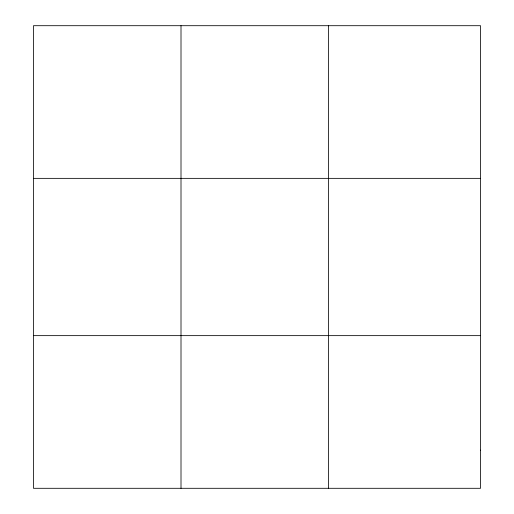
<?xml version="1.0" encoding="UTF-8"?>
<svg xmlns="http://www.w3.org/2000/svg" width="514" height="514" viewBox="0 0 514 514"><rect width="100%" height="100%" fill="white"/><g stroke="black" fill="none" stroke-linecap="round" stroke-linejoin="round"><path stroke-width="0.77" d="M181.005 488.3L181.005 25.7M328.53 488.3L328.53 25.7M33.474 178.358L480.526 178.358M33.474 335.642L480.526 335.642M480.526 450.135L480.526 488.3L33.474 488.3L33.474 25.7L480.526 25.7L480.526 450.135"/></g></svg>
